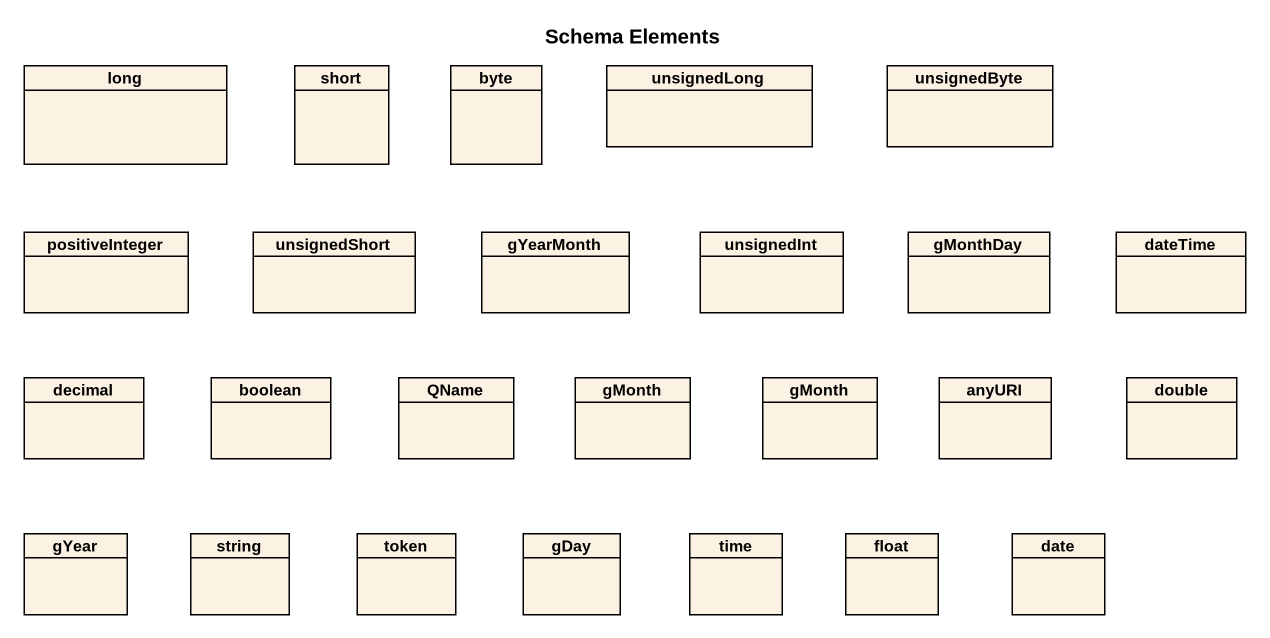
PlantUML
@startuml
title Schema Elements
hide circle
hide empty members
class long
class short
class byte
class unsignedLong
class unsignedByte
class positiveInteger
class unsignedShort
class gYearMonth
class unsignedInt
class gMonthDay
class dateTime
class decimal
class boolean
class QName
class gMonth
class "gMonth" as gMonth_2
class anyURI
class double
class gYear
class string
class token
class gDay
class time
class float
class date
@enduml
